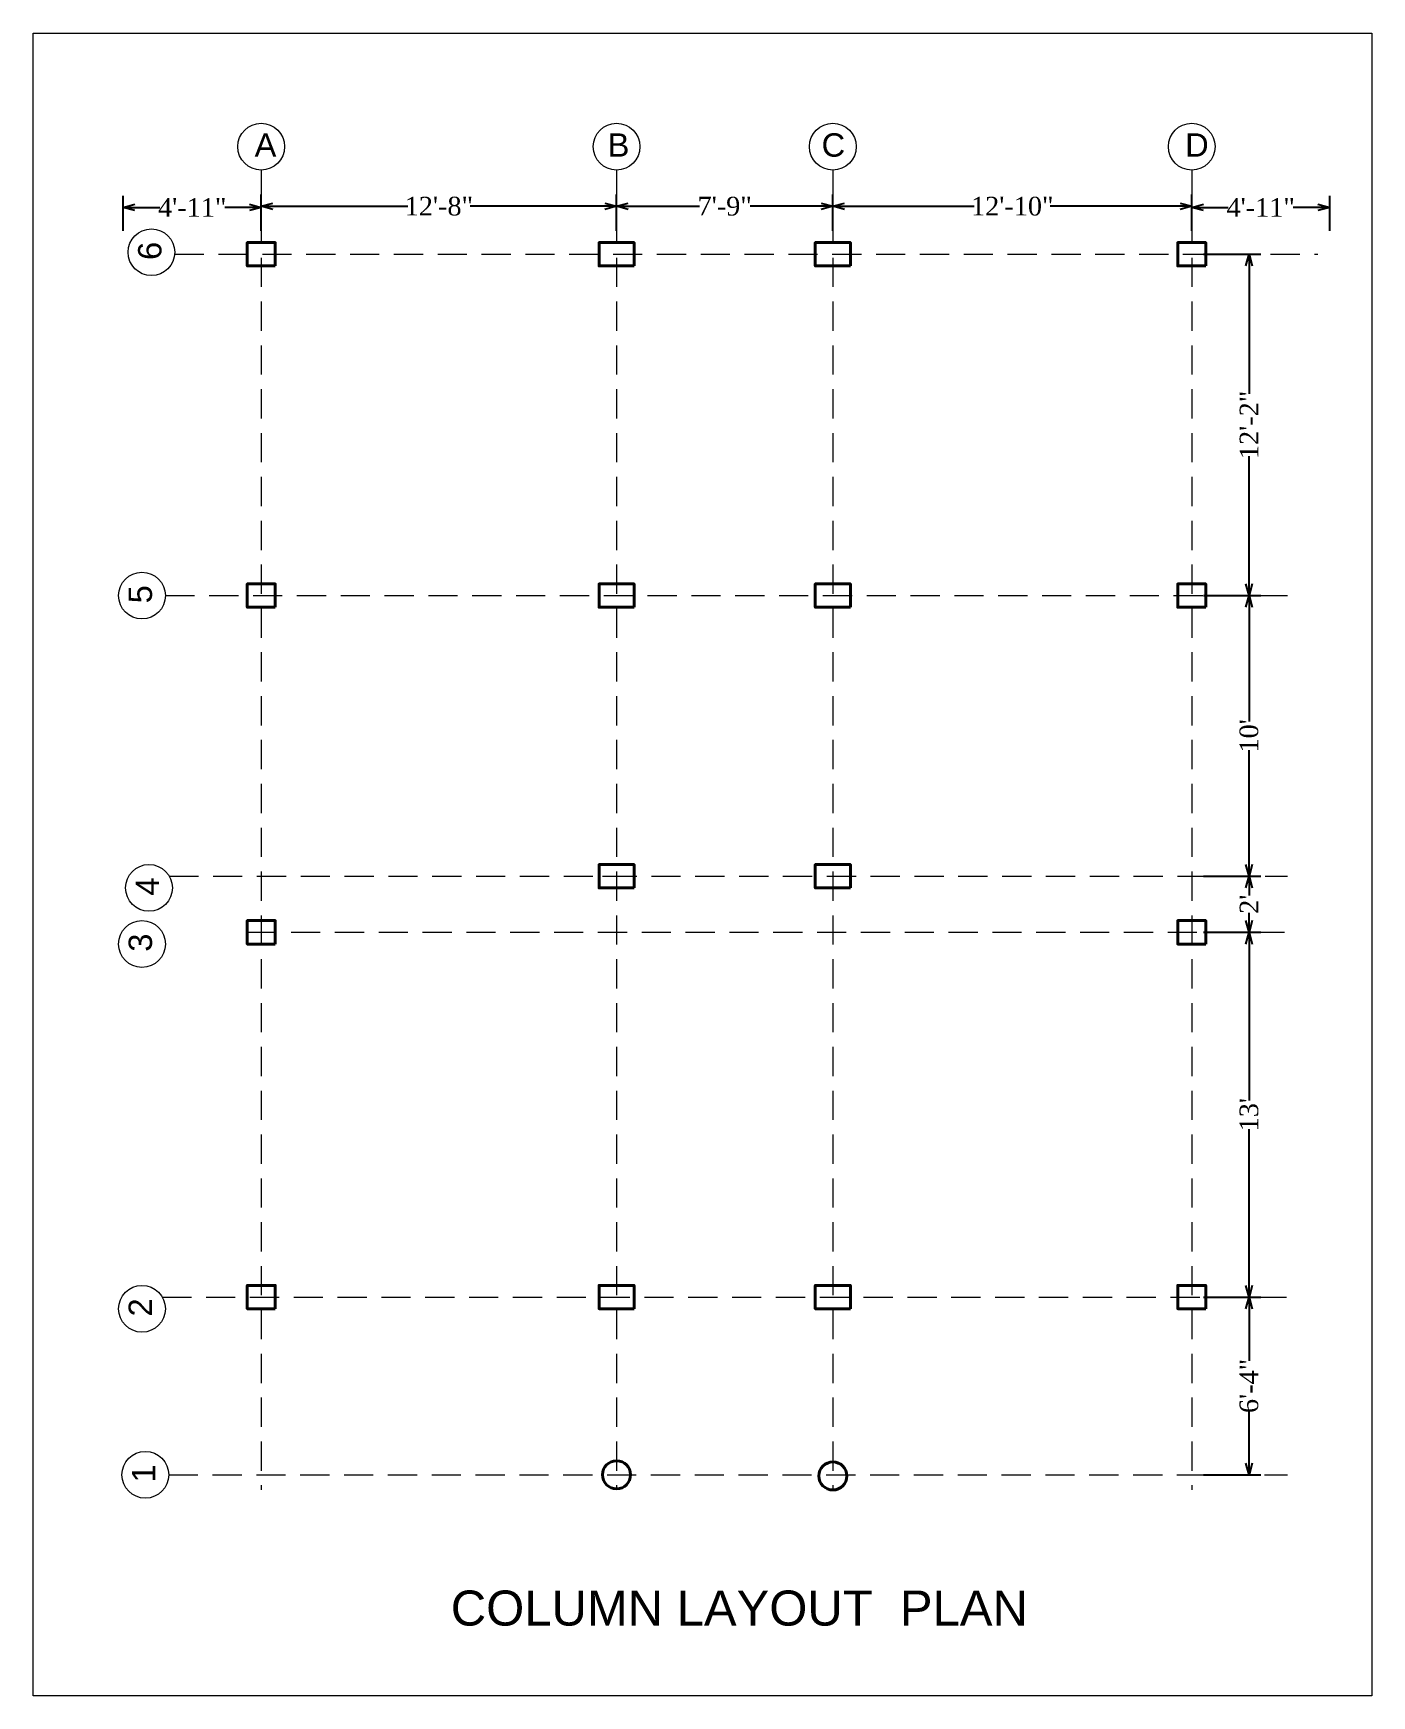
# Model space of a CAD drawing. Header units: inches. Extents: x -163735 to 106394, y -4543 to 35159.
# Drawn here: x -51689 to -51116, y 14918 to 15629 of the extents above; entities that cross this region are included whole.
import ezdxf

# ---------------------------------------------------------------- set-up
doc = ezdxf.new("R2010")
doc.units = ezdxf.units.IN
doc.header["$MEASUREMENT"] = 0
doc.linetypes.add('HIDDEN', pattern=[0.375, 0.25, -0.125])
for name, color, linetype, lineweight in [('A-illustr-FURNITURE', 34, 'Continuous', 0), ('Dimenson', 16, 'Continuous', 9), ('wall', 7, 'Continuous', 15)]:
    doc.layers.add(name, color=color, linetype=linetype, lineweight=lineweight)
doc.styles.get("Standard").update_dxf_attribs({"font": 'times.ttf'})
doc.styles.add('style1', font='swissbo.ttf')
doc.dimstyles.new('FEET', dxfattribs={"dimtxt": 8, "dimasz": 5, "dimexe": 5, "dimexo": 5, "dimgap": 0.09, "dimtad": 0, "dimdec": 0, "dimzin": 0, "dimdsep": 46, "dimlunit": 4, "dimtxsty": 'Standard', "dimblk": 'OPEN30', "dimcen": 0.09, "dimadec": 0, "dimazin": 0, "dimtfac": 1, "dimtdec": 0, "dimtofl": 0, "dimtmove": 0, "dimatfit": 3, "dimfxl": 0.18, "dimtolj": 1, "dimtzin": 0, "dimarcsym": 0})

# ---------------------------------------------------------------- blocks, each defined once
blk = doc.blocks.new('_Open30')
at = {"color": 0, "linetype": 'ByBlock', "lineweight": -2}
for p, q in [((-1, 0.27), (0, 0)), ((0, 0), (-1, -0.27)), ((0, 0), (-1, 0))]:
    blk.add_line(p, q, dxfattribs=at)
blk = doc.blocks.new('*D287')
at = {"layer": 'Defpoints', "color": 0, "lineweight": 30}
for p in [(-51439.5, 15555), (-51591.5, 15539.5), (-51439.5, 15539.5)]:
    blk.add_point(p, dxfattribs=at)
at = {"layer": 'wall', "color": 0, "lineweight": -2}
for p, q in [((-51591.5, 15544.5), (-51591.5, 15560)), ((-51439.5, 15544.5), (-51439.5, 15560)), ((-51586.5, 15555), (-51528.81, 15555)), ((-51444.5, 15555), (-51502.19, 15555))]:
    blk.add_line(p, q, dxfattribs=at)
at = {"layer": 'wall', "color": 0, "lineweight": -2, "xscale": 5, "yscale": 5, "zscale": 5, "rotation": 180}
blk.add_blockref('_Open30', (-51591.5, 15555), dxfattribs=at)
at = {"layer": 'wall', "color": 0, "lineweight": -2, "xscale": 5, "yscale": 5, "zscale": 5}
blk.add_blockref('_Open30', (-51439.5, 15555), dxfattribs=at)
at = {"layer": 'wall', "color": 0, "lineweight": 30, "insert": (-51515.5, 15555), "char_height": 8, "attachment_point": 5}
blk.add_mtext('\\A1;12\'-8"', dxfattribs=at)
blk = doc.blocks.new('*D288')
at = {"layer": 'Defpoints', "color": 0, "lineweight": 30}
for p in [(-51347, 15555), (-51439.5, 15539.5), (-51347, 15539.5)]:
    blk.add_point(p, dxfattribs=at)
at = {"layer": 'wall', "color": 0, "lineweight": -2}
for p, q in [((-51439.5, 15544.5), (-51439.5, 15560)), ((-51347, 15544.5), (-51347, 15560)), ((-51434.5, 15555), (-51404.08, 15555)), ((-51352, 15555), (-51382.42, 15555))]:
    blk.add_line(p, q, dxfattribs=at)
at = {"layer": 'wall', "color": 0, "lineweight": -2, "xscale": 5, "yscale": 5, "zscale": 5, "rotation": 180}
blk.add_blockref('_Open30', (-51439.5, 15555), dxfattribs=at)
at = {"layer": 'wall', "color": 0, "lineweight": -2, "xscale": 5, "yscale": 5, "zscale": 5}
blk.add_blockref('_Open30', (-51347, 15555), dxfattribs=at)
at = {"layer": 'wall', "color": 0, "lineweight": 30, "insert": (-51393.25, 15555), "char_height": 8, "attachment_point": 5}
blk.add_mtext('\\A1;7\'-9"', dxfattribs=at)
blk = doc.blocks.new('*D289')
at = {"layer": 'Defpoints', "color": 0, "lineweight": 30}
for p in [(-51193.5, 15555), (-51347, 15539.5), (-51193.5, 15539.5)]:
    blk.add_point(p, dxfattribs=at)
at = {"layer": 'wall', "color": 0, "lineweight": -2}
for p, q in [((-51347, 15544.5), (-51347, 15560)), ((-51193.5, 15544.5), (-51193.5, 15560)), ((-51342, 15555), (-51286.51, 15555)), ((-51198.5, 15555), (-51253.99, 15555))]:
    blk.add_line(p, q, dxfattribs=at)
at = {"layer": 'wall', "color": 0, "lineweight": -2, "xscale": 5, "yscale": 5, "zscale": 5, "rotation": 180}
blk.add_blockref('_Open30', (-51347, 15555), dxfattribs=at)
at = {"layer": 'wall', "color": 0, "lineweight": -2, "xscale": 5, "yscale": 5, "zscale": 5}
blk.add_blockref('_Open30', (-51193.5, 15555), dxfattribs=at)
at = {"layer": 'wall', "color": 0, "lineweight": 30, "insert": (-51270.25, 15555), "char_height": 8, "attachment_point": 5}
blk.add_mtext('\\A1;12\'-10"', dxfattribs=at)
blk = doc.blocks.new('*D290')
at = {"layer": 'Defpoints', "color": 0, "lineweight": 30}
for p in [(-51193.5, 15534.5), (-51193.5, 15388.5), (-51169, 15388.5)]:
    blk.add_point(p, dxfattribs=at)
at = {"layer": 'wall', "color": 0, "lineweight": -2}
for p, q in [((-51188.5, 15534.5), (-51164, 15534.5)), ((-51169, 15529.5), (-51169, 15474.81)), ((-51169, 15393.5), (-51169, 15448.19)), ((-51188.5, 15388.5), (-51164, 15388.5))]:
    blk.add_line(p, q, dxfattribs=at)
at = {"layer": 'wall', "color": 0, "lineweight": -2, "xscale": 5, "yscale": 5, "zscale": 5}
for p, rotation in [((-51169, 15534.5), 90), ((-51169, 15388.5), 270)]:
    blk.add_blockref('_Open30', p, dxfattribs=dict(at, rotation=rotation))
at = {"layer": 'wall', "color": 0, "lineweight": 30, "insert": (-51169, 15461.5), "char_height": 8, "attachment_point": 5, "rotation": 90}
blk.add_mtext('\\A1;12\'-2"', dxfattribs=at)
blk = doc.blocks.new('*D291')
at = {"layer": 'Defpoints', "color": 0, "lineweight": 30}
for p in [(-51193.5, 15388.5), (-51193.5, 15268.5), (-51169, 15268.5)]:
    blk.add_point(p, dxfattribs=at)
at = {"layer": 'wall', "color": 0, "lineweight": -2}
for p, q in [((-51188.5, 15388.5), (-51164, 15388.5)), ((-51169, 15383.5), (-51169, 15334.62)), ((-51169, 15273.5), (-51169, 15322.38)), ((-51188.5, 15268.5), (-51164, 15268.5))]:
    blk.add_line(p, q, dxfattribs=at)
at = {"layer": 'wall', "color": 0, "lineweight": -2, "xscale": 5, "yscale": 5, "zscale": 5}
for p, rotation in [((-51169, 15388.5), 90), ((-51169, 15268.5), 270)]:
    blk.add_blockref('_Open30', p, dxfattribs=dict(at, rotation=rotation))
at = {"layer": 'wall', "color": 0, "lineweight": 30, "insert": (-51169, 15328.5), "char_height": 8, "attachment_point": 5, "rotation": 90}
blk.add_mtext("\\A1;10'", dxfattribs=at)
blk = doc.blocks.new('*D292')
at = {"layer": 'Defpoints', "color": 0, "lineweight": 30}
for p in [(-51193.5, 15268.5), (-51193.5, 15244.5), (-51169, 15244.5)]:
    blk.add_point(p, dxfattribs=at)
at = {"layer": 'wall', "color": 0, "lineweight": -2}
for p, q in [((-51188.5, 15268.5), (-51164, 15268.5)), ((-51169, 15263.5), (-51169, 15260.23)), ((-51169, 15249.5), (-51169, 15252.77)), ((-51188.5, 15244.5), (-51164, 15244.5))]:
    blk.add_line(p, q, dxfattribs=at)
at = {"layer": 'wall', "color": 0, "lineweight": -2, "xscale": 5, "yscale": 5, "zscale": 5}
for p, rotation in [((-51169, 15268.5), 90), ((-51169, 15244.5), 270)]:
    blk.add_blockref('_Open30', p, dxfattribs=dict(at, rotation=rotation))
at = {"layer": 'wall', "color": 0, "lineweight": 30, "insert": (-51169, 15256.5), "char_height": 8, "attachment_point": 5, "rotation": 90}
blk.add_mtext("\\A1;2'", dxfattribs=at)
blk = doc.blocks.new('*D293')
at = {"layer": 'Defpoints', "color": 0, "lineweight": 30}
for p in [(-51193.5, 15244.5), (-51193.5, 15088.5), (-51169, 15088.5)]:
    blk.add_point(p, dxfattribs=at)
at = {"layer": 'wall', "color": 0, "lineweight": -2}
for p, q in [((-51188.5, 15244.5), (-51164, 15244.5)), ((-51169, 15239.5), (-51169, 15172.62)), ((-51169, 15093.5), (-51169, 15160.38)), ((-51188.5, 15088.5), (-51164, 15088.5))]:
    blk.add_line(p, q, dxfattribs=at)
at = {"layer": 'wall', "color": 0, "lineweight": -2, "xscale": 5, "yscale": 5, "zscale": 5}
for p, rotation in [((-51169, 15244.5), 90), ((-51169, 15088.5), 270)]:
    blk.add_blockref('_Open30', p, dxfattribs=dict(at, rotation=rotation))
at = {"layer": 'wall', "color": 0, "lineweight": 30, "insert": (-51169, 15166.5), "char_height": 8, "attachment_point": 5, "rotation": 90}
blk.add_mtext("\\A1;13'", dxfattribs=at)
blk = doc.blocks.new('*D294')
at = {"layer": 'Defpoints', "color": 0, "lineweight": 30}
for p in [(-51193.5, 15088.5), (-51193.5, 15012.5), (-51169, 15012.5)]:
    blk.add_point(p, dxfattribs=at)
at = {"layer": 'wall', "color": 0, "lineweight": -2}
for p, q in [((-51188.5, 15088.5), (-51164, 15088.5)), ((-51169, 15083.5), (-51169, 15061.29)), ((-51169, 15017.5), (-51169, 15039.71)), ((-51188.5, 15012.5), (-51164, 15012.5))]:
    blk.add_line(p, q, dxfattribs=at)
at = {"layer": 'wall', "color": 0, "lineweight": -2, "xscale": 5, "yscale": 5, "zscale": 5}
for p, rotation in [((-51169, 15088.5), 90), ((-51169, 15012.5), 270)]:
    blk.add_blockref('_Open30', p, dxfattribs=dict(at, rotation=rotation))
at = {"layer": 'wall', "color": 0, "lineweight": 30, "insert": (-51169, 15050.5), "char_height": 8, "attachment_point": 5, "rotation": 90}
blk.add_mtext('\\A1;6\'-4"', dxfattribs=at)
blk = doc.blocks.new('*D295')
at = {"layer": 'Defpoints', "color": 0, "lineweight": 30}
for p in [(-51650.5, 15554.5), (-51650.5, 15539.5), (-51591.5, 15539.5)]:
    blk.add_point(p, dxfattribs=at)
at = {"layer": 'wall', "color": 0, "lineweight": -2}
for p, q in [((-51650.5, 15544.5), (-51650.5, 15559.5)), ((-51591.5, 15544.5), (-51591.5, 15559.5)), ((-51645.5, 15554.5), (-51634.91, 15554.5)), ((-51596.5, 15554.5), (-51607.09, 15554.5))]:
    blk.add_line(p, q, dxfattribs=at)
at = {"layer": 'wall', "color": 0, "lineweight": -2, "xscale": 5, "yscale": 5, "zscale": 5, "rotation": 180}
blk.add_blockref('_Open30', (-51650.5, 15554.5), dxfattribs=at)
at = {"layer": 'wall', "color": 0, "lineweight": -2, "xscale": 5, "yscale": 5, "zscale": 5}
blk.add_blockref('_Open30', (-51591.5, 15554.5), dxfattribs=at)
at = {"layer": 'wall', "color": 0, "lineweight": 30, "insert": (-51621, 15554.5), "char_height": 8, "attachment_point": 5}
blk.add_mtext('\\A1;4\'-11"', dxfattribs=at)
blk = doc.blocks.new('*D296')
at = {"layer": 'Defpoints', "color": 0, "lineweight": 30}
for p in [(-51134.5, 15554.5), (-51193.5, 15539.5), (-51134.5, 15539.5)]:
    blk.add_point(p, dxfattribs=at)
at = {"layer": 'wall', "color": 0, "lineweight": -2}
for p, q in [((-51193.5, 15544.5), (-51193.5, 15559.5)), ((-51134.5, 15544.5), (-51134.5, 15559.5)), ((-51188.5, 15554.5), (-51177.91, 15554.5)), ((-51139.5, 15554.5), (-51150.09, 15554.5))]:
    blk.add_line(p, q, dxfattribs=at)
at = {"layer": 'wall', "color": 0, "lineweight": -2, "xscale": 5, "yscale": 5, "zscale": 5, "rotation": 180}
blk.add_blockref('_Open30', (-51193.5, 15554.5), dxfattribs=at)
at = {"layer": 'wall', "color": 0, "lineweight": -2, "xscale": 5, "yscale": 5, "zscale": 5}
blk.add_blockref('_Open30', (-51134.5, 15554.5), dxfattribs=at)
at = {"layer": 'wall', "color": 0, "lineweight": 30, "insert": (-51164, 15554.5), "char_height": 8, "attachment_point": 5}
blk.add_mtext('\\A1;4\'-11"', dxfattribs=at)

msp = doc.modelspace()

# ---------------------------------------------------------------- linework, layer by layer
at = {"color": 1, "lineweight": 40}
for points in [[(-51585.5, 15529.5), (-51585.5, 15539.5), (-51597.5, 15539.5), (-51597.5, 15529.5)], [(-51432, 15529.5), (-51432, 15539.5), (-51447, 15539.5), (-51447, 15529.5)], [(-51339.5, 15529.5), (-51339.5, 15539.5), (-51354.5, 15539.5), (-51354.5, 15529.5)], [(-51187.5, 15529.5), (-51187.5, 15539.5), (-51199.5, 15539.5), (-51199.5, 15529.5)], [(-51585.5, 15383.5), (-51585.5, 15393.5), (-51597.5, 15393.5), (-51597.5, 15383.5)], [(-51432, 15383.5), (-51432, 15393.5), (-51447, 15393.5), (-51447, 15383.5)], [(-51432, 15383.5), (-51432, 15393.5), (-51447, 15393.5), (-51447, 15383.5)], [(-51339.5, 15383.5), (-51339.5, 15393.5), (-51354.5, 15393.5), (-51354.5, 15383.5)], [(-51187.5, 15383.5), (-51187.5, 15393.5), (-51199.5, 15393.5), (-51199.5, 15383.5)], [(-51432, 15263.5), (-51432, 15273.5), (-51447, 15273.5), (-51447, 15263.5)], [(-51339.5, 15263.5), (-51339.5, 15273.5), (-51354.5, 15273.5), (-51354.5, 15263.5)], [(-51585.5, 15239.5), (-51585.5, 15249.5), (-51597.5, 15249.5), (-51597.5, 15239.5)], [(-51187.5, 15239.5), (-51187.5, 15249.5), (-51199.5, 15249.5), (-51199.5, 15239.5)], [(-51585.5, 15083.5), (-51585.5, 15093.5), (-51597.5, 15093.5), (-51597.5, 15083.5)], [(-51432, 15083.5), (-51432, 15093.5), (-51447, 15093.5), (-51447, 15083.5)], [(-51339.5, 15083.5), (-51339.5, 15093.5), (-51354.5, 15093.5), (-51354.5, 15083.5)], [(-51187.5, 15083.5), (-51187.5, 15093.5), (-51199.5, 15093.5), (-51199.5, 15083.5)]]:
    msp.add_lwpolyline(points, close=True, dxfattribs=at)
for centre in [(-51439.5, 15012.5), (-51347, 15012)]:
    msp.add_circle(centre, 6, dxfattribs=at)
at = {"layer": 'Dimenson', "color": 4, "linetype": 'ByBlock'}
msp.add_lwpolyline([(-51689, 15629), (-51116.5, 15629), (-51116.5, 14918), (-51689, 14918)], close=True, dxfattribs=at)
at = {"layer": 'wall', "color": 4, "linetype": 'HIDDEN', "ltscale": 50}
for p, q in [((-51591.5, 15570.5), (-51591.5, 15006)), ((-51439.5, 15570.5), (-51439.5, 15006)), ((-51347, 15570.5), (-51347, 15006)), ((-51193.5, 15570.5), (-51193.5, 15006)), ((-51628.5, 15534.5), (-51139.5, 15534.5)), ((-51632.5, 15388.5), (-51152.5, 15388.5)), ((-51630.84, 15268.5), (-51152.5, 15268.5)), ((-51597.5, 15244.5), (-51152.5, 15244.5)), ((-51633.84, 15088.5), (-51153, 15088.5)), ((-51631.07, 15012.5), (-51152.5, 15012.5))]:
    msp.add_line(p, q, dxfattribs=at)
at = {"layer": 'wall'}
for q in [(-51433.5, 15268.5), (-51440.5, 15268.5)]:
    msp.add_line((-51445.5, 15268.5), q, dxfattribs=at)
at = {"layer": 'wall', "color": 0, "linetype": 'ByBlock'}
for centre in [(-51591.5, 15580.5), (-51439.5, 15580.5), (-51347, 15580.5), (-51193.5, 15580.5), (-51638.46, 15535.34), (-51642.5, 15388.5), (-51639.5, 15263.5), (-51642.5, 15239.5), (-51642.5, 15083.5), (-51641.07, 15012.5)]:
    msp.add_circle(centre, 10, dxfattribs=at)

# ---------------------------------------------------------------- texts
at = {"layer": 'A-illustr-FURNITURE', "color": 0, "linetype": 'ByBlock', "lineweight": 30, "insert": (-51387, 14963), "char_height": 15, "width": 374.2343, "attachment_point": 2}
msp.add_mtext('{\\fArial|b0|i0|c0|p34;\\C4;COLUMN LAYOUT  PLAN}', dxfattribs=at)
at = {"layer": 'wall', "color": 0, "linetype": 'ByBlock', "char_height": 10, "width": 15.9047, "attachment_point": 1, "style": 'style1'}
for s, insert in [('{\\fArial|b0|i0|c0|p34;\\C4;A}', (-51594.32, 15586.21)), ('{\\fArial|b0|i0|c0|p34;\\C4;B}', (-51443.32, 15586.21)), ('{\\fArial|b0|i0|c0|p34;\\C4;C}', (-51351.82, 15586.21)), ('{\\fArial|b0|i0|c0|p34;\\C4;D}', (-51196.32, 15586.21))]:
    msp.add_mtext(s, dxfattribs=dict(at, insert=insert))
at = {"layer": 'wall', "color": 0, "linetype": 'ByBlock', "char_height": 10, "width": 15.9047, "attachment_point": 1, "rotation": 90, "style": 'style1'}
for s, insert in [('{\\fArial|b0|i0|c0|p34;\\C4;6}', (-51644.17, 15532.03)), ('{\\fArial|b0|i0|c0|p34;\\C4;5}', (-51648.21, 15385.19)), ('{\\fArial|b0|i0|c0|p34;\\C4;4}', (-51645.21, 15260.19)), ('{\\fArial|b0|i0|c0|p34;\\C4;3}', (-51648.21, 15236.19)), ('{\\fArial|b0|i0|c0|p34;\\C4;2}', (-51648.21, 15080.19)), ('{\\fArial|b0|i0|c0|p34;\\C4;1}', (-51646.78, 15009.19))]:
    msp.add_mtext(s, dxfattribs=dict(at, insert=insert))

# ---------------------------------------------------------------- dimensions: what is measured, and where the dimension line sits
at = {"layer": 'wall', "lineweight": 30}
for base, p1, p2, picture, middle in [((-51650.5, 15554.5), (-51591.5, 15539.5), (-51650.5, 15539.5), '*D295', (-51621, 15554.5)), ((-51439.5, 15555), (-51591.5, 15539.5), (-51439.5, 15539.5), '*D287', (-51515.5, 15555)), ((-51134.5, 15554.5), (-51193.5, 15539.5), (-51134.5, 15539.5), '*D296', (-51164, 15554.5))]:
    dim = msp.add_linear_dim(base=base, p1=p1, p2=p2, dimstyle='FEET', dxfattribs=at)
    dim.commit()
    dim.dimension.update_dxf_attribs({"geometry": picture, "text_midpoint": middle})
for base, p1, p2, picture, middle in [((-51347, 15555), (-51439.5, 15539.5), (-51347, 15539.5), '*D288', (-51393.25, 15555)), ((-51193.5, 15555), (-51347, 15539.5), (-51193.5, 15539.5), '*D289', (-51270.25, 15555))]:
    dim = msp.add_linear_dim(base=base, p1=p1, p2=p2, dimstyle='FEET', override={"dimtmove": 1}, dxfattribs=at)
    dim.commit()
    dim.dimension.update_dxf_attribs({"geometry": picture, "text_midpoint": middle})
dim = msp.add_linear_dim(base=(-51169, 15388.5), p1=(-51193.5, 15534.5), p2=(-51193.5, 15388.5), angle=90, dimstyle='FEET', dxfattribs=at)
dim.commit()
dim.dimension.update_dxf_attribs({"geometry": '*D290', "text_midpoint": (-51169, 15461.5)})
for base, p1, p2, picture, middle in [((-51169, 15268.5), (-51193.5, 15388.5), (-51193.5, 15268.5), '*D291', (-51169, 15328.5)), ((-51169, 15244.5), (-51193.5, 15268.5), (-51193.5, 15244.5), '*D292', (-51169, 15256.5)), ((-51169, 15088.5), (-51193.5, 15244.5), (-51193.5, 15088.5), '*D293', (-51169, 15166.5)), ((-51169, 15012.5), (-51193.5, 15088.5), (-51193.5, 15012.5), '*D294', (-51169, 15050.5))]:
    dim = msp.add_linear_dim(base=base, p1=p1, p2=p2, angle=90, dimstyle='FEET', override={"dimtmove": 1}, dxfattribs=at)
    dim.commit()
    dim.dimension.update_dxf_attribs({"geometry": picture, "text_midpoint": middle})

doc.saveas('drawing.dxf')
